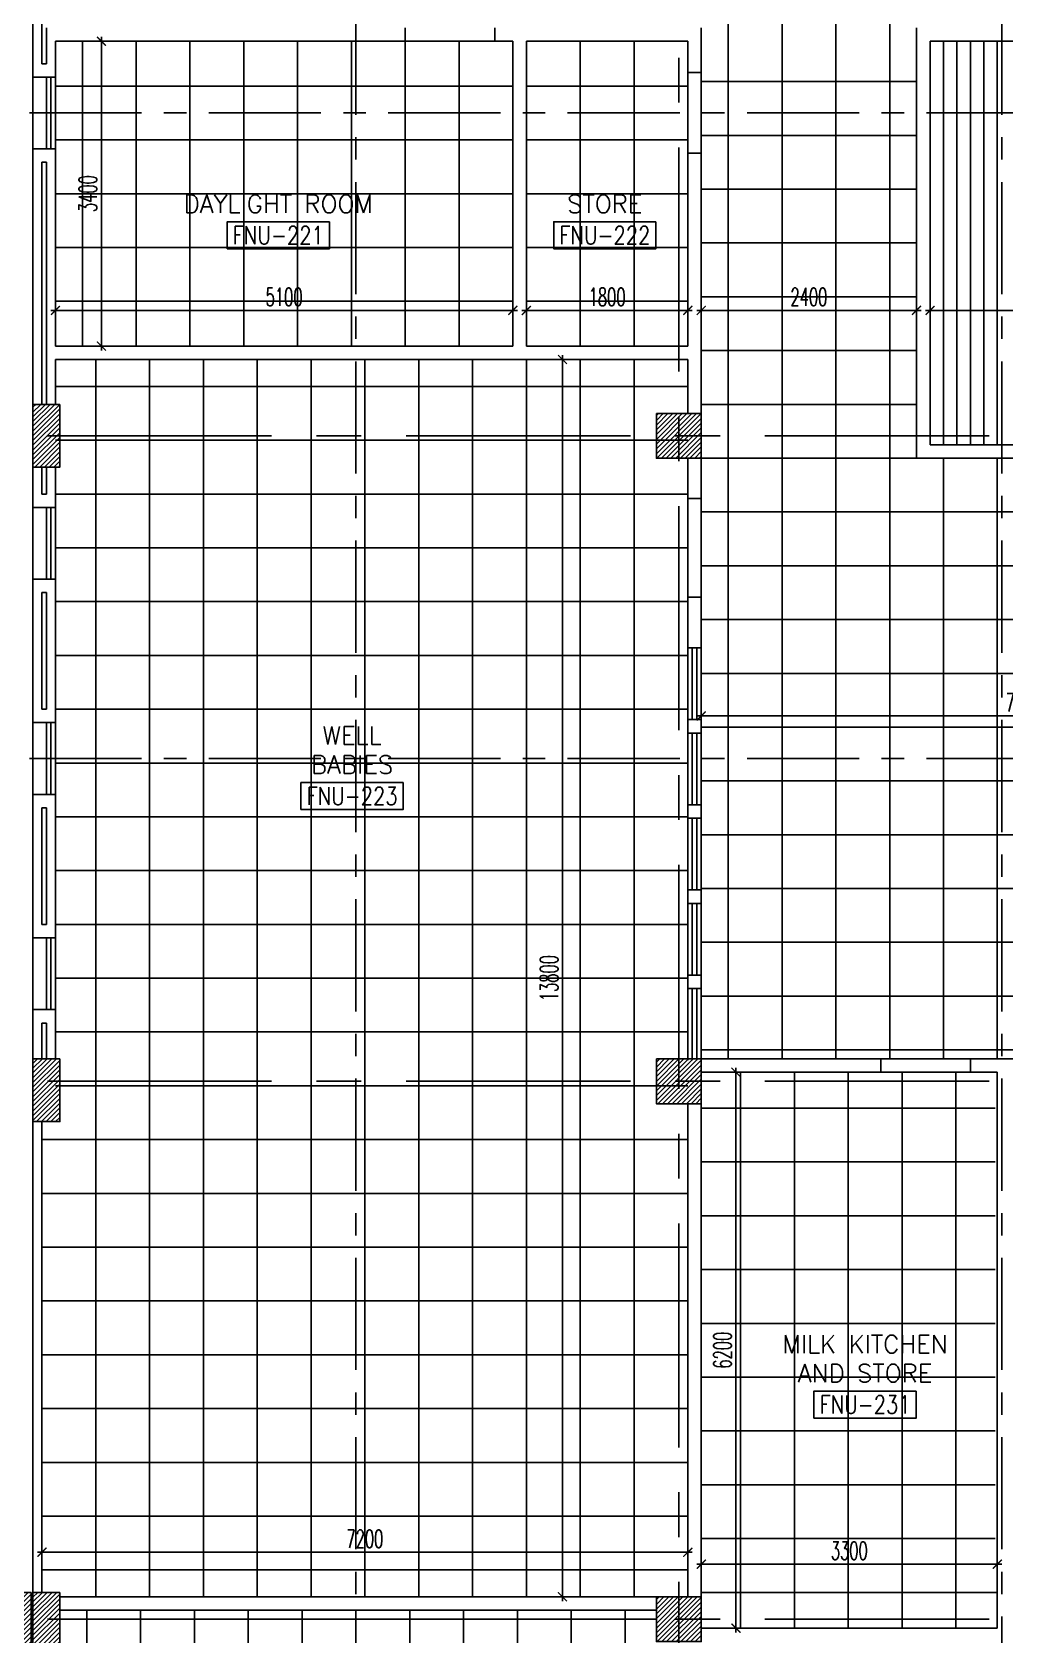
# Model space of a CAD drawing. Extents: x 88808.2 to 88899.2, y 39921.6 to 40001.1.
# Drawn here: x 88860.76 to 88871.61, y 39959.52 to 39977.4 of the extents above; entities that cross this region are included whole.
import ezdxf
from ezdxf.enums import TextEntityAlignment as Align

# ---------------------------------------------------------------- set-up
doc = ezdxf.new("R2010")
doc.units = 0
doc.header["$MEASUREMENT"] = 0
doc.header["$PDMODE"] = 34
doc.linetypes.add('CENTER', pattern=[2, 1.25, -0.25, 0.25, -0.25])
doc.linetypes.add('CENTERX2', pattern=[4, 2.5, -0.5, 0.5, -0.5])
doc.layers.get('0').update_dxf_attribs({"color": 4, "linetype": 'CONTINUOUS'})
doc.layers.get('DEFPOINTS').update_dxf_attribs({"linetype": 'CONTINUOUS'})
for name, color, linetype in [('AXES', 11, 'CENTERX2'), ('AXES1', 11, 'CENTER'), ('CEILING', 4, 'CONTINUOUS'), ('COL', 2, 'CONTINUOUS'), ('DIM', 4, 'CONTINUOUS'), ('EJ', 11, 'CONTINUOUS'), ('HAT', 11, 'CONTINUOUS'), ('INSUL', 4, 'CONTINUOUS'), ('RM-BOX', 11, 'CONTINUOUS'), ('RM-NAME', 11, 'CONTINUOUS'), ('RM-NO', 11, 'CONTINUOUS'), ('WALL', 2, 'CONTINUOUS'), ('WIN', 3, 'CONTINUOUS')]:
    doc.layers.add(name, color=color, linetype=linetype)
doc.styles.add('ROMANS', font='ROMANS.shx', dxfattribs={"width": 0.6})
doc.dimstyles.new('STANDARD_IN', dxfattribs={"dimtxt": 0.2, "dimasz": 0.1, "dimexe": 0.07, "dimexo": 0.07, "dimgap": 0.05, "dimtad": 1, "dimdec": 0, "dimlfac": 1000, "dimzin": 0, "dimtxsty": 'ROMANS', "dimblk": 'ARCHTICK', "dimcen": 0.05, "dimdle": 0.05, "dimclrd": 4, "dimclre": 4, "dimclrt": 2, "dimazin": 3, "dimtfac": 1, "dimtdec": 0, "dimtmove": 0, "dimatfit": 3, "dimtolj": 1, "dimtzin": 0})

# ---------------------------------------------------------------- blocks, each defined once
blk = doc.blocks.new('_ARCHTICK')
at = {"color": 0, "linetype": 'BYBLOCK', "const_width": 0.15}
blk.add_lwpolyline([(-0.5, -0.5), (0.5, 0.5)], dxfattribs=at)
blk = doc.blocks.new('*D232')
at = {"layer": 'DEFPOINTS', "color": 0, "linetype": 'CONTINUOUS'}
for p in [(88870.77, 39975.05), (88875.27, 39975.05), (88875.27, 39974.298)]:
    blk.add_point(p, dxfattribs=at)
at = {"layer": 'DIM', "color": 4, "linetype": 'CONTINUOUS'}
for p, q in [((88870.77, 39974.98), (88870.77, 39974.228)), ((88875.27, 39974.98), (88875.27, 39974.228)), ((88870.72, 39974.298), (88875.32, 39974.298))]:
    blk.add_line(p, q, dxfattribs=at)
at = {"layer": 'DIM', "color": 4, "linetype": 'CONTINUOUS', "xscale": 0.1, "yscale": 0.1, "zscale": 0.1, "rotation": 180}
blk.add_blockref('_ARCHTICK', (88870.77, 39974.298), dxfattribs=at)
at = {"layer": 'DIM', "color": 4, "linetype": 'CONTINUOUS', "xscale": 0.1, "yscale": 0.1, "zscale": 0.1}
blk.add_blockref('_ARCHTICK', (88875.27, 39974.298), dxfattribs=at)
at = {"layer": 'DIM', "color": 2, "linetype": 'CONTINUOUS', "insert": (88873.02, 39974.448), "char_height": 0.2, "attachment_point": 5, "style": 'ROMANS'}
blk.add_mtext('\\A1;4500', dxfattribs=at)
blk = doc.blocks.new('*D231')
at = {"layer": 'DEFPOINTS', "color": 0, "linetype": 'CONTINUOUS'}
for p in [(88868.22, 39974.987), (88870.62, 39974.987), (88870.62, 39974.298)]:
    blk.add_point(p, dxfattribs=at)
at = {"layer": 'DIM', "color": 4, "linetype": 'CONTINUOUS'}
for p, q in [((88868.22, 39974.917), (88868.22, 39974.228)), ((88870.62, 39974.917), (88870.62, 39974.228)), ((88868.17, 39974.298), (88870.67, 39974.298))]:
    blk.add_line(p, q, dxfattribs=at)
at = {"layer": 'DIM', "color": 4, "linetype": 'CONTINUOUS', "xscale": 0.1, "yscale": 0.1, "zscale": 0.1, "rotation": 180}
blk.add_blockref('_ARCHTICK', (88868.22, 39974.298), dxfattribs=at)
at = {"layer": 'DIM', "color": 4, "linetype": 'CONTINUOUS', "xscale": 0.1, "yscale": 0.1, "zscale": 0.1}
blk.add_blockref('_ARCHTICK', (88870.62, 39974.298), dxfattribs=at)
at = {"layer": 'DIM', "color": 2, "linetype": 'CONTINUOUS', "insert": (88869.42, 39974.448), "char_height": 0.2, "attachment_point": 5, "style": 'ROMANS'}
blk.add_mtext('\\A1;2400', dxfattribs=at)
blk = doc.blocks.new('*D230')
at = {"layer": 'DEFPOINTS', "color": 0, "linetype": 'CONTINUOUS'}
for p in [(88866.27, 39974.594), (88868.07, 39974.594), (88868.07, 39974.298)]:
    blk.add_point(p, dxfattribs=at)
at = {"layer": 'DIM', "color": 4, "linetype": 'CONTINUOUS'}
for p, q in [((88866.27, 39974.524), (88866.27, 39974.228)), ((88868.07, 39974.524), (88868.07, 39974.228)), ((88866.22, 39974.298), (88868.12, 39974.298))]:
    blk.add_line(p, q, dxfattribs=at)
at = {"layer": 'DIM', "color": 4, "linetype": 'CONTINUOUS', "xscale": 0.1, "yscale": 0.1, "zscale": 0.1, "rotation": 180}
blk.add_blockref('_ARCHTICK', (88866.27, 39974.298), dxfattribs=at)
at = {"layer": 'DIM', "color": 4, "linetype": 'CONTINUOUS', "xscale": 0.1, "yscale": 0.1, "zscale": 0.1}
blk.add_blockref('_ARCHTICK', (88868.07, 39974.298), dxfattribs=at)
at = {"layer": 'DIM', "color": 2, "linetype": 'CONTINUOUS', "insert": (88867.17, 39974.448), "char_height": 0.2, "attachment_point": 5, "style": 'ROMANS'}
blk.add_mtext('\\A1;1800', dxfattribs=at)
blk = doc.blocks.new('*D229')
at = {"layer": 'DEFPOINTS', "color": 0, "linetype": 'CONTINUOUS'}
for p in [(88861.02, 39974.286), (88866.12, 39974.298), (88866.12, 39974.286)]:
    blk.add_point(p, dxfattribs=at)
at = {"layer": 'DIM', "color": 4, "linetype": 'CONTINUOUS'}
for p, q in [((88860.97, 39974.298), (88866.17, 39974.298)), ((88861.02, 39974.356), (88861.02, 39974.368)), ((88866.12, 39974.356), (88866.12, 39974.368))]:
    blk.add_line(p, q, dxfattribs=at)
at = {"layer": 'DIM', "color": 4, "linetype": 'CONTINUOUS', "xscale": 0.1, "yscale": 0.1, "zscale": 0.1, "rotation": 180}
blk.add_blockref('_ARCHTICK', (88861.02, 39974.298), dxfattribs=at)
at = {"layer": 'DIM', "color": 4, "linetype": 'CONTINUOUS', "xscale": 0.1, "yscale": 0.1, "zscale": 0.1}
blk.add_blockref('_ARCHTICK', (88866.12, 39974.298), dxfattribs=at)
at = {"layer": 'DIM', "color": 2, "linetype": 'CONTINUOUS', "insert": (88863.57, 39974.448), "char_height": 0.2, "attachment_point": 5, "style": 'ROMANS'}
blk.add_mtext('\\A1;5100', dxfattribs=at)
blk = doc.blocks.new('*D228')
at = {"layer": 'DEFPOINTS', "color": 0, "linetype": 'CONTINUOUS'}
for p in [(88861.533, 39977.3), (88861.586, 39977.3), (88861.586, 39973.9)]:
    blk.add_point(p, dxfattribs=at)
at = {"layer": 'DIM', "color": 4, "linetype": 'CONTINUOUS'}
for p, q in [((88861.516, 39977.3), (88861.463, 39977.3)), ((88861.533, 39973.85), (88861.533, 39977.35)), ((88861.516, 39973.9), (88861.463, 39973.9))]:
    blk.add_line(p, q, dxfattribs=at)
at = {"layer": 'DIM', "color": 4, "linetype": 'CONTINUOUS', "xscale": 0.1, "yscale": 0.1, "zscale": 0.1}
for p, rotation in [((88861.533, 39977.3), 90), ((88861.533, 39973.9), 270)]:
    blk.add_blockref('_ARCHTICK', p, dxfattribs=dict(at, rotation=rotation))
at = {"layer": 'DIM', "color": 2, "linetype": 'CONTINUOUS', "insert": (88861.383, 39975.6), "char_height": 0.2, "attachment_point": 5, "rotation": 90, "style": 'ROMANS'}
blk.add_mtext('\\A1;3400', dxfattribs=at)
blk = doc.blocks.new('*D227')
at = {"layer": 'DEFPOINTS', "color": 0, "linetype": 'CONTINUOUS'}
for p in [(88866.647, 39973.75), (88866.673, 39973.75), (88866.647, 39959.95)]:
    blk.add_point(p, dxfattribs=at)
at = {"layer": 'DIM', "color": 4, "linetype": 'CONTINUOUS'}
for p, q in [((88866.673, 39959.9), (88866.673, 39973.8)), ((88866.717, 39973.75), (88866.743, 39973.75)), ((88866.717, 39959.95), (88866.743, 39959.95))]:
    blk.add_line(p, q, dxfattribs=at)
at = {"layer": 'DIM', "color": 4, "linetype": 'CONTINUOUS', "xscale": 0.1, "yscale": 0.1, "zscale": 0.1}
for p, rotation in [((88866.673, 39973.75), 90), ((88866.673, 39959.95), 270)]:
    blk.add_blockref('_ARCHTICK', p, dxfattribs=dict(at, rotation=rotation))
at = {"layer": 'DIM', "color": 2, "linetype": 'CONTINUOUS', "insert": (88866.523, 39966.85), "char_height": 0.2, "attachment_point": 5, "rotation": 90, "style": 'ROMANS'}
blk.add_mtext('\\A1;13800', dxfattribs=at)
blk = doc.blocks.new('*D283')
at = {"layer": 'DEFPOINTS', "color": 0, "linetype": 'CONTINUOUS'}
for p in [(88860.87, 39960.897), (88868.07, 39960.897), (88860.87, 39960.447)]:
    blk.add_point(p, dxfattribs=at)
at = {"layer": 'DIM', "color": 4, "linetype": 'CONTINUOUS'}
for p, q in [((88860.87, 39960.827), (88860.87, 39960.377)), ((88868.07, 39960.827), (88868.07, 39960.377)), ((88868.12, 39960.447), (88860.82, 39960.447))]:
    blk.add_line(p, q, dxfattribs=at)
at = {"layer": 'DIM', "color": 4, "linetype": 'CONTINUOUS', "xscale": 0.1, "yscale": 0.1, "zscale": 0.1, "rotation": 180}
blk.add_blockref('_ARCHTICK', (88860.87, 39960.447), dxfattribs=at)
at = {"layer": 'DIM', "color": 4, "linetype": 'CONTINUOUS', "xscale": 0.1, "yscale": 0.1, "zscale": 0.1}
blk.add_blockref('_ARCHTICK', (88868.07, 39960.447), dxfattribs=at)
at = {"layer": 'DIM', "color": 2, "linetype": 'CONTINUOUS', "insert": (88864.47, 39960.597), "char_height": 0.2, "attachment_point": 5, "style": 'ROMANS'}
blk.add_mtext('\\A1;7200', dxfattribs=at)
blk = doc.blocks.new('*D226')
at = {"layer": 'DEFPOINTS', "color": 0, "linetype": 'CONTINUOUS'}
for p in [(88868.22, 39969.774), (88868.22, 39969.659), (88875.42, 39969.446)]:
    blk.add_point(p, dxfattribs=at)
at = {"layer": 'DIM', "color": 4, "linetype": 'CONTINUOUS'}
for p, q in [((88868.22, 39969.729), (88868.22, 39969.844)), ((88875.42, 39969.516), (88875.42, 39969.844)), ((88875.47, 39969.774), (88868.17, 39969.774))]:
    blk.add_line(p, q, dxfattribs=at)
at = {"layer": 'DIM', "color": 4, "linetype": 'CONTINUOUS', "xscale": 0.1, "yscale": 0.1, "zscale": 0.1, "rotation": 180}
blk.add_blockref('_ARCHTICK', (88868.22, 39969.774), dxfattribs=at)
at = {"layer": 'DIM', "color": 4, "linetype": 'CONTINUOUS', "xscale": 0.1, "yscale": 0.1, "zscale": 0.1}
blk.add_blockref('_ARCHTICK', (88875.42, 39969.774), dxfattribs=at)
at = {"layer": 'DIM', "color": 2, "linetype": 'CONTINUOUS', "insert": (88871.82, 39969.924), "char_height": 0.2, "attachment_point": 5, "style": 'ROMANS'}
blk.add_mtext('\\A1;7200', dxfattribs=at)
blk = doc.blocks.new('*D284')
at = {"layer": 'DEFPOINTS', "color": 0, "linetype": 'CONTINUOUS'}
for p in [(88869.575, 39965.8), (88868.607, 39959.6), (88869.575, 39959.6)]:
    blk.add_point(p, dxfattribs=at)
at = {"layer": 'DIM', "color": 4, "linetype": 'CONTINUOUS'}
for p, q in [((88868.607, 39965.85), (88868.607, 39959.55)), ((88869.505, 39965.8), (88868.537, 39965.8)), ((88869.505, 39959.6), (88868.537, 39959.6))]:
    blk.add_line(p, q, dxfattribs=at)
at = {"layer": 'DIM', "color": 4, "linetype": 'CONTINUOUS', "xscale": 0.1, "yscale": 0.1, "zscale": 0.1}
for p, rotation in [((88868.607, 39965.8), 90), ((88868.607, 39959.6), 270)]:
    blk.add_blockref('_ARCHTICK', p, dxfattribs=dict(at, rotation=rotation))
at = {"layer": 'DIM', "color": 2, "linetype": 'CONTINUOUS', "insert": (88868.457, 39962.7), "char_height": 0.2, "attachment_point": 5, "rotation": 90, "style": 'ROMANS'}
blk.add_mtext('\\A1;6200', dxfattribs=at)
blk = doc.blocks.new('*D225')
at = {"layer": 'DEFPOINTS', "color": 0, "linetype": 'CONTINUOUS'}
for p in [(88868.22, 39960.754), (88871.52, 39960.754), (88868.22, 39960.314)]:
    blk.add_point(p, dxfattribs=at)
at = {"layer": 'DIM', "color": 4, "linetype": 'CONTINUOUS'}
for p, q in [((88868.22, 39960.684), (88868.22, 39960.244)), ((88871.52, 39960.684), (88871.52, 39960.244)), ((88871.57, 39960.314), (88868.17, 39960.314))]:
    blk.add_line(p, q, dxfattribs=at)
at = {"layer": 'DIM', "color": 4, "linetype": 'CONTINUOUS', "xscale": 0.1, "yscale": 0.1, "zscale": 0.1, "rotation": 180}
blk.add_blockref('_ARCHTICK', (88868.22, 39960.314), dxfattribs=at)
at = {"layer": 'DIM', "color": 4, "linetype": 'CONTINUOUS', "xscale": 0.1, "yscale": 0.1, "zscale": 0.1}
blk.add_blockref('_ARCHTICK', (88871.52, 39960.314), dxfattribs=at)
at = {"layer": 'DIM', "color": 2, "linetype": 'CONTINUOUS', "insert": (88869.87, 39960.464), "char_height": 0.2, "attachment_point": 5, "style": 'ROMANS'}
blk.add_mtext('\\A1;3300', dxfattribs=at)
blk = doc.blocks.new('C5V')
at = {"layer": 'HAT'}
h = blk.add_hatch(dxfattribs=at)
h.set_pattern_fill('ANSI31', color=256, scale=300, style=0)
h.set_pattern_definition([(45, (-249196.182, -54711.005), (-26.5165043, 26.5165043), [])])
h.paths.add_polyline_path([(-20, 600), (-320, 600), (-320, 300), (-20, 300)])
h.paths.add_polyline_path([(-20, 300), (-320, 300), (-320, 0), (-20, 0)])
h = blk.add_hatch(dxfattribs=at)
h.set_pattern_fill('ANSI31', color=256, scale=300, style=0)
h.set_pattern_definition([(45, (-248876.182, -54711.005), (-26.5165043, 26.5165043), [])])
h.paths.add_polyline_path([(300, 600), (0, 600), (0, 300), (300, 300)])
h.paths.add_polyline_path([(300, 300), (0, 300), (0, 0), (300, 0)])
at = {"layer": 'COL'}
for points in [[(-20, 600), (-20, 0), (-320, 0), (-320, 600)], [(300, 600), (300, 0), (0, 0), (0, 600)]]:
    blk.add_lwpolyline(points, close=True, dxfattribs=at)
blk = doc.blocks.new('C11')
at = {"layer": 'HAT'}
h = blk.add_hatch(dxfattribs=at)
h.set_pattern_fill('ANSI31', color=256, scale=300, style=0)
h.set_pattern_definition([(45, (-248556.182, -75061.005), (-26.5165043, 26.5165043), [])])
h.paths.add_polyline_path([(300, 700), (0, 700), (0, 350), (300, 350)])
h.paths.add_polyline_path([(300, 350), (0, 350), (0, 0), (300, 0)])
at = {"layer": 'COL'}
blk.add_lwpolyline([(300, 700), (300, 0), (0, 0), (0, 700)], close=True, dxfattribs=at)
blk = doc.blocks.new('RM1')
at = {"layer": 'RM-BOX'}
blk.add_lwpolyline([(570, -200), (-570, -200), (-570, -500), (570, -500)], close=True, dxfattribs=at)
at = {"layer": 'RM-NAME', "style": 'ROMANS'}
blk.add_attdef('ROOMNAME1', text='', height=200, dxfattribs=at).set_placement((0, 324), align=Align.MIDDLE)
blk = doc.blocks.new('COL50')
at = {"layer": 'COL'}
blk.add_lwpolyline([(-250, 250), (-250, -250), (250, -250), (250, 250)], close=True, dxfattribs=at)
blk = doc.blocks.new('*X54')
at = {"color": 0}
for p, q in [((73379, 162740), (73829, 163190)), ((73379, 162793), (73776, 163190)), ((73379, 162846), (73723, 163190)), ((73379, 162899), (73670, 163190)), ((73379, 162952), (73617, 163190)), ((73379, 163005), (73564, 163190)), ((73379, 163058), (73511, 163190)), ((73379, 163111), (73458, 163190)), ((73379, 163164), (73405, 163190)), ((73382, 162690), (73879, 163187)), ((73435, 162690), (73879, 163134)), ((73488, 162690), (73879, 163081)), ((73541, 162690), (73879, 163028)), ((73594, 162690), (73879, 162975)), ((73647, 162690), (73879, 162922)), ((73700, 162690), (73879, 162869)), ((73753, 162690), (73879, 162816)), ((73806, 162690), (73879, 162763)), ((73859, 162690), (73879, 162710))]:
    blk.add_line(p, q, dxfattribs=at)
blk = doc.blocks.new('*X55')
at = {"color": 0}
for p, q in [((73379, 155527), (73842, 155990)), ((73379, 155580), (73789, 155990)), ((73379, 155633), (73736, 155990)), ((73379, 155686), (73683, 155990)), ((73379, 155739), (73629, 155990)), ((73379, 155793), (73576, 155990)), ((73379, 155846), (73523, 155990)), ((73379, 155899), (73470, 155990)), ((73379, 155952), (73417, 155990)), ((73395, 155490), (73879, 155974)), ((73448, 155490), (73879, 155921)), ((73501, 155490), (73879, 155868)), ((73554, 155490), (73879, 155815)), ((73607, 155490), (73879, 155762)), ((73660, 155490), (73879, 155709)), ((73713, 155490), (73879, 155656)), ((73766, 155490), (73879, 155603)), ((73819, 155490), (73879, 155550)), ((73872, 155490), (73879, 155497))]:
    blk.add_line(p, q, dxfattribs=at)
blk = doc.blocks.new('*X58')
at = {"color": 0}
for p, q in [((73379, 149535), (73834, 149990)), ((73379, 149588), (73781, 149990)), ((73379, 149641), (73728, 149990)), ((73379, 149694), (73675, 149990)), ((73379, 149747), (73622, 149990)), ((73379, 149800), (73569, 149990)), ((73379, 149853), (73516, 149990)), ((73379, 149906), (73463, 149990)), ((73379, 149959), (73410, 149990)), ((73387, 149490), (73879, 149982)), ((73440, 149490), (73879, 149929)), ((73493, 149490), (73879, 149876)), ((73546, 149490), (73879, 149822)), ((73599, 149490), (73879, 149769)), ((73653, 149490), (73879, 149716)), ((73706, 149490), (73879, 149663)), ((73759, 149490), (73879, 149610)), ((73812, 149490), (73879, 149557)), ((73865, 149490), (73879, 149504))]:
    blk.add_line(p, q, dxfattribs=at)

msp = doc.modelspace()

# ---------------------------------------------------------------- linework, layer by layer
at = {"layer": 'AXES'}
for p, q in [((88867.9703, 39921.6153), (88867.9703, 40000.4279)), ((88860.7703, 39921.6132), (88860.7703, 40000.0759)), ((88808.9303, 39972.8996), (88876.9703, 39972.8996)), ((88808.9303, 39965.6996), (88876.9703, 39965.6996)), ((88808.9303, 39959.6996), (88876.9703, 39959.6996))]:
    msp.add_line(p, q, dxfattribs=at)
at = {"layer": 'AXES1'}
for p, q in [((88864.3703, 39928.4796), (88864.3703, 39987.2996)), ((88871.5703, 39928.4796), (88871.5703, 39987.2996)), ((88818.7303, 39976.4996), (88876.9703, 39976.4996)), ((88818.7303, 39969.2996), (88876.9703, 39969.2996))]:
    msp.add_line(p, q, dxfattribs=at)
at = {"layer": 'CEILING', "linetype": 'CONTINUOUS'}
for p, q in [((88870.3203, 39980.2496), (88870.3203, 39965.9496)), ((88868.5203, 39979.8496), (88868.5203, 39965.9496)), ((88869.1203, 39979.8496), (88869.1203, 39965.9496)), ((88869.7203, 39979.8496), (88869.7203, 39965.9496)), ((88861.3203, 39973.8996), (88861.3203, 39977.2996)), ((88861.9203, 39973.8996), (88861.9203, 39977.2996)), ((88862.5203, 39973.8996), (88862.5203, 39977.2996)), ((88863.1203, 39973.8996), (88863.1203, 39977.2996)), ((88863.7203, 39973.8996), (88863.7203, 39977.2996)), ((88864.3203, 39973.8996), (88864.3203, 39977.2996)), ((88864.9203, 39973.8996), (88864.9203, 39977.2996)), ((88865.5203, 39973.8996), (88865.5203, 39977.2996)), ((88870.9203, 39972.7996), (88870.9203, 39977.2996)), ((88871.0703, 39972.7996), (88871.0703, 39977.2996)), ((88871.2203, 39972.7996), (88871.2203, 39977.2996)), ((88871.3703, 39972.7996), (88871.3703, 39977.2996)), ((88871.5203, 39972.7996), (88871.5203, 39977.2996)), ((88866.1203, 39976.7996), (88861.0203, 39976.7996)), ((88868.0703, 39976.7996), (88866.2703, 39976.7996)), ((88866.1203, 39976.1996), (88861.0203, 39976.1996)), ((88868.0703, 39976.1996), (88866.2703, 39976.1996)), ((88866.1203, 39975.5996), (88861.0203, 39975.5996)), ((88868.0703, 39975.5996), (88866.2703, 39975.5996)), ((88866.1203, 39974.9996), (88861.0203, 39974.9996)), ((88868.0703, 39974.9996), (88866.2703, 39974.9996)), ((88866.1203, 39974.3996), (88861.0203, 39974.3996)), ((88868.0703, 39974.3996), (88866.2703, 39974.3996)), ((88861.0203, 39973.4496), (88868.0703, 39973.4496)), ((88861.0203, 39972.8496), (88868.0703, 39972.8496)), ((88870.9203, 39972.6496), (88870.9203, 39965.9496)), ((88871.5203, 39972.6496), (88871.5203, 39965.9496)), ((88861.0203, 39972.2496), (88868.0703, 39972.2496)), ((88861.0203, 39971.6496), (88868.0703, 39971.6496)), ((88861.0203, 39971.0496), (88868.0703, 39971.0496)), ((88861.0203, 39970.4496), (88868.0703, 39970.4496)), ((88861.0203, 39969.8496), (88868.0703, 39969.8496)), ((88861.0203, 39969.2496), (88868.0703, 39969.2496)), ((88861.0203, 39968.6496), (88868.0703, 39968.6496)), ((88861.0203, 39968.0496), (88868.0703, 39968.0496)), ((88861.0203, 39967.4496), (88868.0703, 39967.4496)), ((88861.0203, 39966.8496), (88868.0703, 39966.8496)), ((88861.0203, 39966.2496), (88868.0703, 39966.2496)), ((88868.6578, 39965.7996), (88868.6578, 39959.5996)), ((88869.2578, 39965.7996), (88869.2578, 39959.5996)), ((88869.8578, 39965.7996), (88869.8578, 39959.5996)), ((88870.4578, 39965.7996), (88870.4578, 39959.5996)), ((88871.0578, 39965.7996), (88871.0578, 39959.5996)), ((88861.0203, 39965.6496), (88868.0703, 39965.6496)), ((88860.8703, 39965.0496), (88868.0703, 39965.0496)), ((88860.8703, 39964.4496), (88868.0703, 39964.4496)), ((88860.8703, 39963.8496), (88868.0703, 39963.8496)), ((88860.8703, 39963.2496), (88868.0703, 39963.2496)), ((88860.8703, 39962.6496), (88868.0703, 39962.6496)), ((88860.8703, 39962.0496), (88868.0703, 39962.0496)), ((88860.8703, 39961.4496), (88868.0703, 39961.4496)), ((88860.8703, 39960.8496), (88868.0703, 39960.8496)), ((88860.8703, 39960.2496), (88868.0703, 39960.2496)), ((88860.7698, 39959.7996), (88860.7698, 39956.3996)), ((88861.3698, 39959.7996), (88861.3698, 39956.3996)), ((88861.9698, 39959.7996), (88861.9698, 39956.3996)), ((88862.5698, 39959.7996), (88862.5698, 39956.3996)), ((88863.1698, 39959.7996), (88863.1698, 39956.3996)), ((88863.7698, 39959.7996), (88863.7698, 39956.3996)), ((88864.3698, 39959.7996), (88864.3698, 39956.3996)), ((88864.9698, 39959.7996), (88864.9698, 39956.3996)), ((88865.5698, 39959.7996), (88865.5698, 39956.3996)), ((88866.1698, 39959.7996), (88866.1698, 39956.3996)), ((88866.7698, 39959.7996), (88866.7698, 39956.3996)), ((88867.3698, 39959.7996), (88867.3698, 39956.3996))]:
    msp.add_line(p, q, dxfattribs=at)
at = {"layer": 'CEILING', "linetype": 'BYBLOCK', "ltscale": 0.3}
for p, q in [((88866.8703, 39973.8996), (88866.8703, 39977.2996)), ((88867.4703, 39973.8996), (88867.4703, 39977.2996)), ((88868.2203, 39976.8496), (88870.6203, 39976.8496)), ((88868.2203, 39976.2496), (88870.6203, 39976.2496)), ((88868.2203, 39975.6496), (88870.6203, 39975.6496)), ((88868.2203, 39975.0496), (88870.6203, 39975.0496)), ((88868.2203, 39974.4496), (88870.6203, 39974.4496)), ((88861.4703, 39959.9496), (88861.4703, 39973.7496)), ((88862.0703, 39959.9496), (88862.0703, 39973.7496)), ((88862.6703, 39959.9496), (88862.6703, 39973.7496)), ((88863.2703, 39959.9496), (88863.2703, 39973.7496)), ((88863.8703, 39959.9496), (88863.8703, 39973.7496)), ((88864.4703, 39959.9496), (88864.4703, 39973.7496)), ((88865.0703, 39959.9496), (88865.0703, 39973.7496)), ((88865.6703, 39959.9496), (88865.6703, 39973.7496)), ((88866.2703, 39959.9496), (88866.2703, 39973.7496)), ((88866.8703, 39959.9496), (88866.8703, 39973.7496)), ((88867.4703, 39959.9496), (88867.4703, 39973.7496)), ((88868.2203, 39973.8496), (88870.6203, 39973.8496)), ((88868.2203, 39973.2496), (88870.6203, 39973.2496)), ((88868.2203, 39972.6496), (88870.6203, 39972.6496)), ((88868.2203, 39972.0496), (88875.2703, 39972.0496)), ((88868.2203, 39971.4496), (88875.2703, 39971.4496)), ((88868.2203, 39970.8496), (88875.2703, 39970.8496)), ((88868.2203, 39970.2496), (88875.2703, 39970.2496)), ((88868.2203, 39969.6496), (88875.2703, 39969.6496)), ((88868.2203, 39969.0496), (88875.2703, 39969.0496)), ((88868.2203, 39968.4496), (88875.2703, 39968.4496)), ((88868.2203, 39967.8496), (88886.1203, 39967.8496)), ((88868.2203, 39967.2496), (88886.1203, 39967.2496)), ((88868.2203, 39966.6496), (88885.7203, 39966.6496)), ((88868.2203, 39966.0496), (88885.7203, 39966.0496)), ((88871.4953, 39965.3996), (88868.2203, 39965.3996)), ((88871.4953, 39964.7996), (88868.2203, 39964.7996)), ((88871.4953, 39964.1996), (88868.2203, 39964.1996)), ((88871.4953, 39963.5996), (88868.2203, 39963.5996)), ((88871.4953, 39962.9996), (88868.2203, 39962.9996)), ((88871.4953, 39962.3996), (88868.2203, 39962.3996)), ((88871.4953, 39961.7996), (88868.2203, 39961.7996)), ((88871.4953, 39961.1996), (88868.2203, 39961.1996)), ((88871.4953, 39960.5996), (88868.2203, 39960.5996)), ((88871.5203, 39959.9996), (88868.2203, 39959.9996)), ((88861.0703, 39959.6996), (88867.7203, 39959.6996))]:
    msp.add_line(p, q, dxfattribs=at)
at = {"layer": 'EJ'}
msp.add_line((88860.7703, 39963.2246), (88860.7703, 39959.9496), dxfattribs=at)
at = {"layer": 'INSUL'}
for p, q in [((88860.8703, 39977.0496), (88860.8703, 39977.4996)), ((88860.9203, 39977.0496), (88860.9203, 39977.4496)), ((88860.8703, 39977.0496), (88860.9203, 39977.0496)), ((88860.8703, 39975.9496), (88860.9203, 39975.9496)), ((88860.8703, 39973.2496), (88860.8703, 39975.9496)), ((88860.9203, 39973.2496), (88860.9203, 39975.9496)), ((88860.8703, 39972.5496), (88860.8703, 39972.2496)), ((88860.9203, 39972.5496), (88860.9203, 39972.2496)), ((88860.8703, 39972.2496), (88860.9203, 39972.2496)), ((88860.8703, 39971.1496), (88860.9203, 39971.1496)), ((88860.8703, 39971.1496), (88860.8703, 39969.8496)), ((88860.9203, 39971.1496), (88860.9203, 39969.8496)), ((88860.8703, 39969.8496), (88860.9203, 39969.8496)), ((88860.8703, 39967.4496), (88860.8703, 39968.7496)), ((88860.8703, 39968.7496), (88860.9203, 39968.7496)), ((88860.9203, 39967.4496), (88860.9203, 39968.7496)), ((88860.8703, 39967.4496), (88860.9203, 39967.4496)), ((88860.8703, 39966.3496), (88860.9203, 39966.3496)), ((88860.8703, 39966.3496), (88860.8703, 39965.9496)), ((88860.9203, 39966.3496), (88860.9203, 39965.9496))]:
    msp.add_line(p, q, dxfattribs=at)
at = {"layer": 'WALL'}
for p, q in [((88860.7703, 39976.8996), (88860.7703, 39977.5996)), ((88861.0203, 39977.2996), (88865.9203, 39977.2996)), ((88861.0203, 39976.8996), (88861.0203, 39977.2996)), ((88864.9203, 39977.2996), (88864.9203, 39977.4496)), ((88865.9203, 39977.2996), (88865.9203, 39977.4496)), ((88865.9203, 39977.2996), (88866.1203, 39977.2996)), ((88866.1203, 39973.8996), (88866.1203, 39977.2996)), ((88866.2703, 39977.2996), (88868.0703, 39977.2996)), ((88866.2703, 39973.8996), (88866.2703, 39977.2996)), ((88868.0703, 39976.9496), (88868.0703, 39977.2996)), ((88868.2203, 39976.9496), (88868.2203, 39977.4496)), ((88870.6203, 39972.6496), (88870.6203, 39977.4496)), ((88870.7703, 39972.7996), (88870.7703, 39977.2996)), ((88868.0703, 39976.9496), (88868.2203, 39976.9496)), ((88868.0703, 39973.8996), (88868.0703, 39976.9496)), ((88868.2203, 39973.1496), (88868.2203, 39976.9496)), ((88860.7703, 39976.8996), (88861.0203, 39976.8996)), ((88860.7703, 39976.0996), (88861.0203, 39976.0996)), ((88860.7703, 39973.2496), (88860.7703, 39976.0996)), ((88861.0203, 39973.8996), (88861.0203, 39976.0996)), ((88868.0703, 39976.0496), (88868.2203, 39976.0496)), ((88861.0203, 39973.8996), (88866.1203, 39973.8996)), ((88866.2703, 39973.8996), (88868.0703, 39973.8996)), ((88861.0203, 39973.2496), (88861.0203, 39973.7496)), ((88861.0203, 39973.7496), (88868.0703, 39973.7496)), ((88868.0703, 39973.1496), (88868.0703, 39973.7496)), ((88868.0703, 39972.1996), (88868.0703, 39972.6496)), ((88868.2203, 39972.1996), (88868.2203, 39972.6496)), ((88860.7703, 39972.5496), (88860.7703, 39972.0996)), ((88861.0203, 39972.5496), (88861.0203, 39972.0996)), ((88868.0703, 39970.5341), (88868.0703, 39972.1996)), ((88868.2203, 39972.1996), (88868.0703, 39972.1996)), ((88868.2203, 39970.5341), (88868.2203, 39972.1996)), ((88860.7703, 39972.0996), (88861.0203, 39972.0996)), ((88860.7703, 39971.2996), (88861.0203, 39971.2996)), ((88860.7703, 39971.2996), (88860.7703, 39969.6996)), ((88861.0203, 39971.2996), (88861.0203, 39969.6996)), ((88868.2203, 39971.0996), (88868.0703, 39971.0996)), ((88868.0703, 39970.5341), (88868.2203, 39970.5341)), ((88868.2203, 39970.5341), (88868.0703, 39970.5341)), ((88868.0703, 39970.5341), (88868.2203, 39970.5341)), ((88860.7703, 39969.6996), (88861.0203, 39969.6996)), ((88868.2203, 39969.7341), (88868.0703, 39969.7341)), ((88868.0703, 39969.5841), (88868.0703, 39969.7341)), ((88868.2203, 39969.5841), (88868.2203, 39969.7341)), ((88868.2203, 39969.5841), (88868.0703, 39969.5841)), ((88860.7703, 39968.8996), (88861.0203, 39968.8996)), ((88860.7703, 39967.2996), (88860.7703, 39968.8996)), ((88861.0203, 39967.2996), (88861.0203, 39968.8996)), ((88868.2203, 39968.7841), (88868.0703, 39968.7841)), ((88868.0703, 39968.6341), (88868.0703, 39968.7841)), ((88868.2203, 39968.6341), (88868.2203, 39968.7841)), ((88868.2203, 39968.6341), (88868.0703, 39968.6341)), ((88868.2203, 39967.8341), (88868.0703, 39967.8341)), ((88868.0703, 39967.6841), (88868.0703, 39967.8341)), ((88868.2203, 39967.6841), (88868.2203, 39967.8341)), ((88868.2203, 39967.6841), (88868.0703, 39967.6841)), ((88860.7703, 39967.2996), (88861.0203, 39967.2996)), ((88868.2203, 39966.8841), (88868.0703, 39966.8841)), ((88868.0703, 39966.7341), (88868.0703, 39966.8841)), ((88868.2203, 39966.7341), (88868.2203, 39966.8841)), ((88868.2203, 39966.7341), (88868.0703, 39966.7341)), ((88860.7703, 39966.4996), (88861.0203, 39966.4996)), ((88860.7703, 39965.9496), (88860.7703, 39966.4996)), ((88861.0203, 39965.9496), (88861.0203, 39966.4996)), ((88868.2203, 39965.9496), (88870.2203, 39965.9496)), ((88870.2203, 39965.7996), (88870.2203, 39965.9496)), ((88870.2203, 39965.9496), (88874.7703, 39965.9496)), ((88871.2203, 39965.7996), (88871.2203, 39965.9496)), ((88868.2203, 39965.7996), (88870.2203, 39965.7996)), ((88870.2203, 39965.7996), (88871.5203, 39965.7996)), ((88871.5203, 39959.5996), (88871.5203, 39965.7996)), ((88868.0703, 39959.9496), (88868.0703, 39965.4496)), ((88868.2203, 39959.9496), (88868.2203, 39965.4496)), ((88860.7703, 39959.9996), (88860.7703, 39965.2496)), ((88860.8703, 39959.9996), (88860.8703, 39965.2496)), ((88861.0694, 39959.9496), (88867.7203, 39959.9496)), ((88861.0694, 39959.7996), (88867.7203, 39959.7996)), ((88871.5203, 39959.5996), (88868.2203, 39959.5996))]:
    msp.add_line(p, q, dxfattribs=at)
at = {"layer": 'WALL', "linetype": 'BYBLOCK'}
for p, q in [((88873.9203, 39977.2996), (88870.7703, 39977.2996)), ((88874.9203, 39972.6496), (88870.6203, 39972.6496)), ((88874.9203, 39972.7996), (88870.7703, 39972.7996))]:
    msp.add_line(p, q, dxfattribs=at)
at = {"layer": 'WIN'}
for p, q in [((88860.7703, 39976.8996), (88860.7703, 39976.0996)), ((88860.9203, 39976.8996), (88860.9203, 39976.0996)), ((88860.9703, 39976.8996), (88860.9703, 39976.0996)), ((88861.0203, 39976.8996), (88861.0203, 39976.0996)), ((88860.7703, 39972.0996), (88860.7703, 39971.2996)), ((88860.9203, 39972.0996), (88860.9203, 39971.2996)), ((88860.9703, 39972.0996), (88860.9703, 39971.2996)), ((88861.0203, 39972.0996), (88861.0203, 39971.2996)), ((88868.0703, 39969.7341), (88868.0703, 39970.5341)), ((88868.1203, 39969.7341), (88868.1203, 39970.5341)), ((88868.1703, 39969.7341), (88868.1703, 39970.5341)), ((88868.2203, 39969.7341), (88868.2203, 39970.5341)), ((88860.7703, 39969.6996), (88860.7703, 39968.8996)), ((88860.9203, 39969.6996), (88860.9203, 39968.8996)), ((88860.9703, 39969.6996), (88860.9703, 39968.8996)), ((88861.0203, 39969.6996), (88861.0203, 39968.8996)), ((88868.0703, 39968.7841), (88868.0703, 39969.5841)), ((88868.1203, 39968.7841), (88868.1203, 39969.5841)), ((88868.1703, 39968.7841), (88868.1703, 39969.5841)), ((88868.2203, 39968.7841), (88868.2203, 39969.5841)), ((88868.0703, 39967.8341), (88868.0703, 39968.6341)), ((88868.1203, 39967.8341), (88868.1203, 39968.6341)), ((88868.1703, 39967.8341), (88868.1703, 39968.6341)), ((88868.2203, 39967.8341), (88868.2203, 39968.6341)), ((88868.0703, 39966.8841), (88868.0703, 39967.6841)), ((88868.1203, 39966.8841), (88868.1203, 39967.6841)), ((88868.1703, 39966.8841), (88868.1703, 39967.6841)), ((88868.2203, 39966.8841), (88868.2203, 39967.6841)), ((88860.7703, 39967.2996), (88860.7703, 39966.4996)), ((88860.9203, 39967.2996), (88860.9203, 39966.4996)), ((88860.9703, 39967.2996), (88860.9703, 39966.4996)), ((88861.0203, 39967.2996), (88861.0203, 39966.4996)), ((88868.0703, 39965.9341), (88868.0703, 39966.7341)), ((88868.1203, 39965.9341), (88868.1203, 39966.7341)), ((88868.1703, 39965.9341), (88868.1703, 39966.7341)), ((88868.2203, 39965.9341), (88868.2203, 39966.7341))]:
    msp.add_line(p, q, dxfattribs=at)

# ---------------------------------------------------------------- block references
at = {"layer": 'COL', "xscale": 0.001, "yscale": 0.001, "zscale": 0.001}
for name, p in [('C11', (88860.7703, 39972.5496)), ('COL50', (88867.9703, 39972.8996)), ('C11', (88860.7703, 39965.2496)), ('COL50', (88867.9703, 39965.6996)), ('C5V', (88860.7703, 39959.3996)), ('COL50', (88867.9703, 39959.6996))]:
    msp.add_blockref(name, p, dxfattribs=at)
at = {"layer": 'HAT', "xscale": 0.001, "yscale": 0.001, "zscale": 0.001}
for name in ['*X54', '*X55', '*X58']:
    msp.add_blockref(name, (88794.341, 39809.9598), dxfattribs=at)
at = {"layer": 'RM-NO'}
ref = msp.add_blockref('RM1', (88863.5049, 39975.4856), dxfattribs=dict(at, xscale=0.001, yscale=0.001, zscale=0.001))
ref.add_attrib('ROOMNO', 'FNU-221', dxfattribs={"height": 0.2, "style": 'ROMANS', "width": 0.8}).set_placement((88863.5049, 39975.1356), align=Align.MIDDLE)
ref.add_attrib('ROOMNAME2', 'DAYLIGHT ROOM', dxfattribs={"layer": 'RM-NAME', "height": 0.2, "style": 'ROMANS'}).set_placement((88863.5049, 39975.4856), align=Align.MIDDLE)
ref = msp.add_blockref('RM1', (88867.1452, 39975.4856), dxfattribs=dict(at, xscale=0.001, yscale=0.001, zscale=0.001))
ref.add_attrib('ROOMNO', 'FNU-222', dxfattribs={"height": 0.2, "style": 'ROMANS', "width": 0.8}).set_placement((88867.1452, 39975.1356), align=Align.MIDDLE)
ref.add_attrib('ROOMNAME2', 'STORE', dxfattribs={"layer": 'RM-NAME', "height": 0.2, "style": 'ROMANS'}).set_placement((88867.1452, 39975.4856), align=Align.MIDDLE)
ref = msp.add_blockref('RM1', (88864.3279, 39969.2318), dxfattribs=dict(at, xscale=0.001, yscale=0.001, zscale=0.001))
ref.add_attrib('ROOMNO', 'FNU-223', dxfattribs={"height": 0.2, "style": 'ROMANS', "width": 0.8}).set_placement((88864.3279, 39968.8818), align=Align.MIDDLE)
ref.add_attrib('ROOMNAME2', 'BABIES', dxfattribs={"layer": 'RM-NAME', "height": 0.2, "style": 'ROMANS'}).set_placement((88864.3279, 39969.2318), align=Align.MIDDLE)
ref.add_attrib('ROOMNAME1', 'WELL', dxfattribs={"layer": 'RM-NAME', "height": 0.2, "style": 'ROMANS'}).set_placement((88864.3279, 39969.5556), align=Align.MIDDLE)
ref = msp.add_blockref('RM1', (88870.0467, 39962.4438), dxfattribs=dict(at, xscale=0.001, yscale=0.001, zscale=0.001))
ref.add_attrib('ROOMNO', 'FNU-231', dxfattribs={"height": 0.2, "style": 'ROMANS', "width": 0.8}).set_placement((88870.0467, 39962.0938), align=Align.MIDDLE)
ref.add_attrib('ROOMNAME2', 'AND STORE', dxfattribs={"layer": 'RM-NAME', "height": 0.2, "style": 'ROMANS'}).set_placement((88870.0467, 39962.4438), align=Align.MIDDLE)
ref.add_attrib('ROOMNAME1', 'MILK KITCHEN', dxfattribs={"layer": 'RM-NAME', "height": 0.2, "style": 'ROMANS'}).set_placement((88870.0467, 39962.7676), align=Align.MIDDLE)

# ---------------------------------------------------------------- dimensions: what is measured, and where the dimension line sits
at = {"layer": 'DIM', "color": 0, "linetype": 'CONTINUOUS'}
for base, p1, p2, picture, middle in [((88861.5328, 39977.2996), (88861.5861, 39973.8996), (88861.5861, 39977.2996), '*D228', (88861.3828, 39975.5996)), ((88866.6734, 39973.7496), (88866.6474, 39959.9496), (88866.6474, 39973.7496), '*D227', (88866.5234, 39966.8496)), ((88868.6069, 39959.5996), (88869.5754, 39965.7996), (88869.5754, 39959.5996), '*D284', (88868.4569, 39962.6996))]:
    dim = msp.add_linear_dim(base=base, p1=p1, p2=p2, angle=90, dimstyle='STANDARD_IN', dxfattribs=at)
    dim.commit()
    dim.dimension.update_dxf_attribs({"geometry": picture, "text_midpoint": middle})
for base, p1, p2, picture, middle in [((88870.6203, 39974.2978), (88868.2203, 39974.9868), (88870.6203, 39974.9868), '*D231', (88869.4203, 39974.4478)), ((88875.2703, 39974.2978), (88870.7703, 39975.0496), (88875.2703, 39975.0496), '*D232', (88873.0203, 39974.4478)), ((88866.1203, 39974.2978), (88861.0203, 39974.2864), (88866.1203, 39974.2864), '*D229', (88863.5703, 39974.4478)), ((88868.0703, 39974.2978), (88866.2703, 39974.5943), (88868.0703, 39974.5943), '*D230', (88867.1703, 39974.4478)), ((88868.2203, 39969.7744), (88875.4203, 39969.4461), (88868.2203, 39969.6591), '*D226', (88871.8203, 39969.9244)), ((88860.8703, 39960.4472), (88868.0703, 39960.8966), (88860.8703, 39960.8966), '*D283', (88864.4703, 39960.5972)), ((88868.2203, 39960.3143), (88871.5203, 39960.7535), (88868.2203, 39960.7535), '*D225', (88869.8703, 39960.4643))]:
    dim = msp.add_linear_dim(base=base, p1=p1, p2=p2, dimstyle='STANDARD_IN', dxfattribs=at)
    dim.commit()
    dim.dimension.update_dxf_attribs({"geometry": picture, "text_midpoint": middle})

doc.saveas('drawing.dxf')
